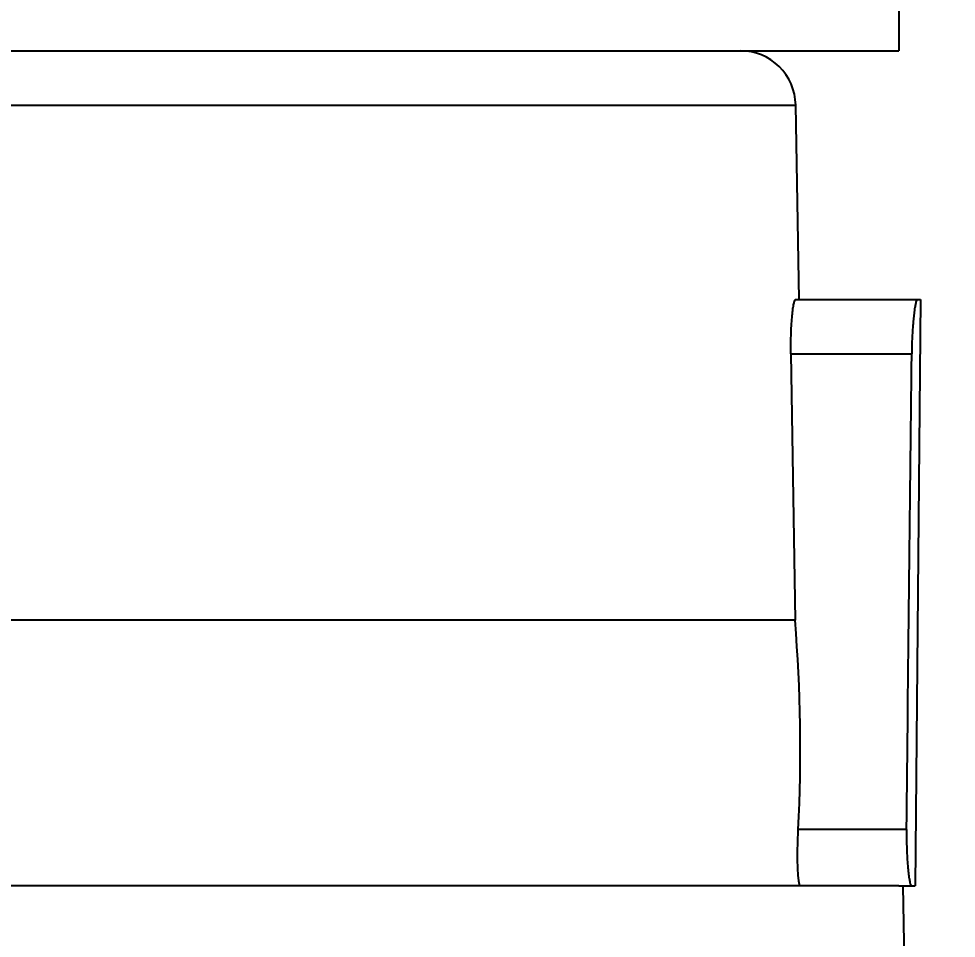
# Model space of a CAD drawing. Header units: millimetres. Extents: x 0 to 420, y 0 to 297.
# Drawn here: x 224.48 to 241.43, y 108.34 to 124.97 of the extents above; entities that cross this region are included whole.
import ezdxf

# ---------------------------------------------------------------- set-up
doc = ezdxf.new("R2010")
doc.units = ezdxf.units.MM
doc.header["$LTSCALE"] = 23.1
doc.layers.get('0').update_dxf_attribs({"linetype": 'CONTINUOUS'})
for name, color, linetype in [('AUSFORMSCHRAEGEN', 7, 'CONTINUOUS'), ('RUNDUNGEN', 7, 'CONTINUOUS'), ('ZEICHNUNGSBEMASSUNGEN', 7, 'CONTINUOUS')]:
    doc.layers.add(name, color=color, linetype=linetype)
doc.styles.get("Standard").update_dxf_attribs({"font": 'txt', "width": 0.7})
doc.dimstyles.new('DIMSTYLE_1', dxfattribs={"dimtxt": 3.5, "dimasz": 3.5, "dimexe": 0.18, "dimexo": 0.0625, "dimgap": 0.09, "dimtad": 1, "dimdec": 3, "dimlfac": 0.5, "dimdsep": 46, "dimtxsty": 'STANDARD', "dimblk": '_FILLED', "dimblk1": '_FILLED', "dimblk2": '_FILLED', "dimcen": 0.09, "dimclrt": 5, "dimadec": 0, "dimazin": 0, "dimtp": 0.3, "dimtm": 0.3, "dimtfac": 1, "dimtdec": 3, "dimtofl": 0, "dimtmove": 0, "dimatfit": 3, "dimldrblk": '_FILLED', "dimfxl": 1, "dimtolj": 1, "dimarcsym": 0})

# ---------------------------------------------------------------- blocks, each defined once
blk = doc.blocks.new('_FILLED')
at = {"color": 0, "linetype": 'BYBLOCK'}
blk.add_solid([(0, 0), (-1, 0.125), (-1, -0.125)], dxfattribs=at)
blk = doc.blocks.new('*D0')
at = {"layer": 'ZEICHNUNGSBEMASSUNGEN', "color": 2, "linetype": 'CONTINUOUS'}
for p, q in [((206.177, 150.394), (261.641, 150.394)), ((260.141, 150.394), (260.141, 109.844)), ((260.141, 69.294), (260.141, 109.844)), ((239.988, 69.294), (261.641, 69.294))]:
    blk.add_line(p, q, dxfattribs=at)
at = {"layer": 'ZEICHNUNGSBEMASSUNGEN', "color": 2, "linetype": 'CONTINUOUS', "xscale": 3.5, "yscale": 3.5, "zscale": 3.5}
for p, rotation in [((260.141, 150.394), 90), ((260.141, 69.294), 270)]:
    blk.add_blockref('_FILLED', p, dxfattribs=dict(at, rotation=rotation))
at = {"layer": 'ZEICHNUNGSBEMASSUNGEN', "color": 5, "linetype": 'CONTINUOUS', "insert": (255.736, 109.844), "char_height": 3.5, "width": 31, "attachment_point": 2, "rotation": 90, "line_spacing_factor": 0.9}
blk.add_mtext('\\Q15.0;40,55{\\Ftxt.shx;\\W1.000000;\\H3.500000; }[1.596]', dxfattribs=at)

msp = doc.modelspace()

# ---------------------------------------------------------------- linework, layer by layer
at = {"color": 7, "linetype": 'CONTINUOUS'}
for p in [(240.3882, 125.39416), (194.3882, 124.39416)]:
    msp.add_line(p, (240.3882, 124.39416), dxfattribs=at)
at = {"layer": 'AUSFORMSCHRAEGEN', "color": 7, "linetype": 'CONTINUOUS'}
for p, q in [((238.58696, 119.89416), (238.52556, 123.41161)), ((240.78071, 119.89416), (240.6882, 109.29416)), ((240.39338, 109.29416), (217.3882, 109.29416)), ((240.46455, 109.29416), (240.98134, 79.68718))]:
    msp.add_line(p, q, dxfattribs=at)
at = {"layer": 'RUNDUNGEN', "color": 9, "linetype": 'CONTINUOUS'}
for p, q in [((224.08653, 123.41161), (238.52556, 123.41161)), ((238.4402, 118.91161), (240.62352, 118.91161)), ((240.53043, 110.31161), (238.57314, 110.31161))]:
    msp.add_line(p, q, dxfattribs=at)
at = {"layer": 'RUNDUNGEN', "color": 7, "linetype": 'CONTINUOUS'}
for p, q in [((238.52403, 119.89416), (240.78071, 119.89416)), ((238.4402, 118.91161), (238.5143, 114.09416)), ((238.5143, 114.09416), (224.01349, 114.09416)), ((240.39338, 109.29416), (240.6882, 109.29416))]:
    msp.add_line(p, q, dxfattribs=at)
for centre, radius, start, end in [((237.52572, 123.39416), 1, 1, 90), ((210.01024, 111.75906), 28.59955, 357.098972, 4.683306)]:
    msp.add_arc(centre, radius, start, end, dxfattribs=at)
msp.add_ellipse((217.3882, 1212.95695), major_axis=(0, 1886.64547), ratio=0.01511691, start_param=-2.19499539, end_param=-2.18938901, dxfattribs=at)
for points, knots in [([(238.4402, 118.91161), (238.43921, 118.97587), (238.4388, 119.10189), (238.44263, 119.28458), (238.45052, 119.45254), (238.46164, 119.59926), (238.47506, 119.71969), (238.48926, 119.80878), (238.50287, 119.86309), (238.5139, 119.88775), (238.52104, 119.89416), (238.52403, 119.89416)], [0, 0, 0, 0, 0.19398671, 0.38035975, 0.5515486, 0.70142305, 0.82462929, 0.91672677, 0.97481613, 0.9909968, 1, 1, 1, 1]), ([(240.72369, 119.89416), (240.72158, 119.89416), (240.71646, 119.89028), (240.70792, 119.87434), (240.70316, 119.85856), (240.6999, 119.84639)], [0, 0, 0, 0, 0.11542452, 0.31132193, 1, 1, 1, 1]), ([(240.6999, 119.84639), (240.69471, 119.82705), (240.68518, 119.78091), (240.66663, 119.66266), (240.64692, 119.47233), (240.62997, 119.20682), (240.62462, 119.01345), (240.62352, 118.91161)], [0, 0, 0, 0, 0.0639427, 0.15031816, 0.38230705, 0.67471854, 1, 1, 1, 1]), ([(238.61349, 109.29416), (238.61033, 109.29416), (238.60274, 109.30063), (238.59216, 109.32678), (238.58088, 109.38341), (238.57114, 109.47648), (238.56391, 109.60194), (238.56023, 109.75444), (238.56034, 109.92827), (238.56447, 110.1164), (238.5698, 110.2458), (238.57314, 110.31161)], [0, 0, 0, 0, 0.00923821, 0.02536184, 0.08341403, 0.17581285, 0.29958777, 0.4501459, 0.62161768, 0.80743863, 1, 1, 1, 1]), ([(240.53043, 110.31161), (240.52916, 110.19445), (240.53082, 110.02302), (240.54046, 109.80296), (240.55034, 109.65802), (240.56244, 109.53347), (240.57566, 109.43288), (240.58966, 109.35989), (240.60036, 109.32043), (240.60738, 109.30676)], [0, 0, 0, 0, 0.34775298, 0.50855787, 0.65371481, 0.77883305, 0.88003183, 0.95438488, 1, 1, 1, 1]), ([(240.60738, 109.30676), (240.60835, 109.30487), (240.61117, 109.29986), (240.61602, 109.29416), (240.61993, 109.29416)], [0, 0, 0, 0, 0.35153835, 1, 1, 1, 1])]:
    msp.add_open_spline(points, degree=3, knots=knots, dxfattribs=at)

# ---------------------------------------------------------------- dimensions: what is measured, and where the dimension line sits
at = {"layer": 'ZEICHNUNGSBEMASSUNGEN', "color": 2, "linetype": 'CONTINUOUS'}
dim = msp.add_linear_dim(base=(260.14141, 69.29416), p1=(206.17741, 150.39416), p2=(239.9882, 69.29416), angle=270, dimstyle='DIMSTYLE_1', dxfattribs=at)
dim.commit()
dim.dimension.update_dxf_attribs({"geometry": '*D0', "text_midpoint": (259.0538, 106.71517), "dimtype": 160})

doc.saveas('drawing.dxf')
